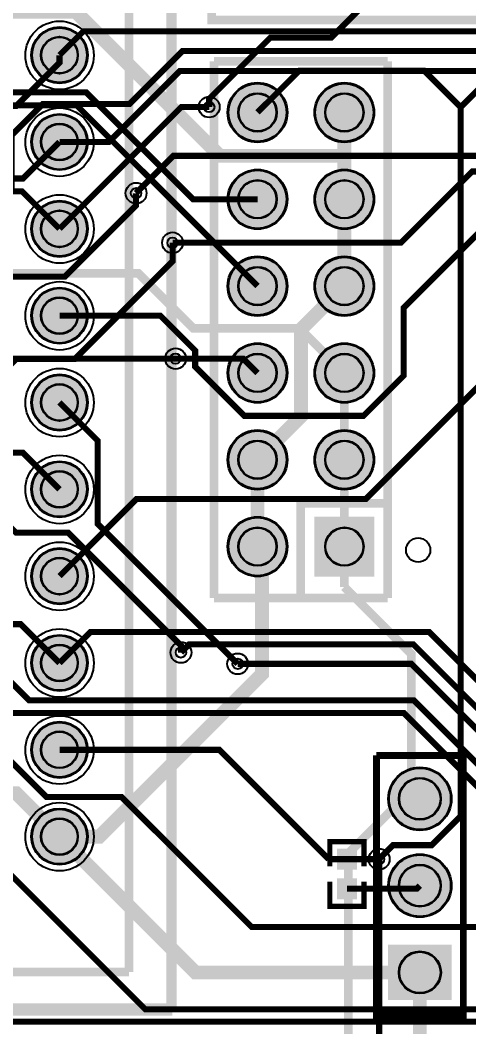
# Model space of a CAD drawing. Header units: millimetres. Extents: x 0 to 210, y -1 to 136.
# Drawn here: x 22.5 to 35.62, y 34.74 to 64.19 of the extents above; entities that cross this region are included whole.
import ezdxf

# ---------------------------------------------------------------- set-up
doc = ezdxf.new("R2010")
doc.units = ezdxf.units.MM
for name, color, linetype, true_color in [('BottomLayer', 7, 'Continuous', 0x0000ff), ('BottomSolderMaskLayer', 7, 'Continuous', 0xaa00ff), ('Hole', 7, 'Continuous', 0x222222), ('Multi-Layer', 7, 'Continuous', 0xc0c0c0), ('TopLayer', 7, 'Continuous', 0xff0000), ('TopPasteMaskLayer', 7, 'Continuous', 0x808080), ('TopSilkLayer', 7, 'Continuous', 0xffcc00), ('TopSolderMaskLayer', 7, 'Continuous', 0x800080)]:
    doc.layers.add(name, color=color, linetype=linetype, true_color=true_color)

msp = doc.modelspace()

# ---------------------------------------------------------------- hatches: boundary and pattern name
at = {"layer": 'BottomSolderMaskLayer'}
for points in [[(22.822, 63.17, 1), (24.473, 63.17, 1)], [(28.563, 61.493, 1), (30.314, 61.493, 1)], [(31.103, 61.493, 1), (32.854, 61.493, 1)], [(22.822, 60.63, 1), (24.473, 60.63, 1)], [(28.563, 58.953, 1), (30.314, 58.953, 1)], [(31.103, 58.953, 1), (32.854, 58.953, 1)], [(22.822, 58.09, 1), (24.473, 58.09, 1)], [(28.563, 56.413, 1), (30.314, 56.413, 1)], [(31.103, 56.413, 1), (32.854, 56.413, 1)], [(22.822, 55.55, 1), (24.473, 55.55, 1)], [(28.563, 53.873, 1), (30.314, 53.873, 1)], [(31.103, 53.873, 1), (32.854, 53.873, 1)], [(22.822, 53.01, 1), (24.473, 53.01, 1)], [(28.563, 51.333, 1), (30.314, 51.333, 1)], [(31.103, 51.333, 1), (32.854, 51.333, 1)], [(22.822, 50.47, 1), (24.473, 50.47, 1)], [(28.563, 48.793, 1), (30.314, 48.793, 1)], [(31.103, 47.918), (31.103, 49.669), (32.854, 49.669), (32.854, 47.918)], [(22.822, 47.93, 1), (24.473, 47.93, 1)], [(22.822, 45.39, 1), (24.473, 45.39, 1)], [(22.822, 42.85, 1), (24.473, 42.85, 1)], [(33.263, 41.416, 1), (35.113, 41.416, 1)], [(22.822, 40.31, 1), (24.473, 40.31, 1)], [(33.263, 38.876, 1), (35.113, 38.876, 1)], [(33.259, 35.527), (33.259, 37.146), (35.117, 37.146), (35.117, 35.527)]]:
    msp.add_hatch(color=256, dxfattribs=at).paths.add_polyline_path(points)
at = {"layer": 'Multi-Layer'}
for points in [[(22.848, 63.17, 1), (24.448, 63.17, 1)], [(28.589, 61.493, 1), (30.289, 61.493, 1)], [(31.129, 61.493, 1), (32.829, 61.493, 1)], [(22.848, 60.63, 1), (24.448, 60.63, 1)], [(28.589, 58.953, 1), (30.289, 58.953, 1)], [(31.129, 58.953, 1), (32.829, 58.953, 1)], [(22.848, 58.09, 1), (24.448, 58.09, 1)], [(28.589, 56.413, 1), (30.289, 56.413, 1)], [(31.129, 56.413, 1), (32.829, 56.413, 1)], [(22.848, 55.55, 1), (24.448, 55.55, 1)], [(28.589, 53.873, 1), (30.289, 53.873, 1)], [(31.129, 53.873, 1), (32.829, 53.873, 1)], [(22.848, 53.01, 1), (24.448, 53.01, 1)], [(28.589, 51.333, 1), (30.289, 51.333, 1)], [(31.129, 51.333, 1), (32.829, 51.333, 1)], [(22.848, 50.47, 1), (24.448, 50.47, 1)], [(28.589, 48.793, 1), (30.289, 48.793, 1)], [(31.129, 47.944), (31.129, 49.643), (32.829, 49.643), (32.829, 47.944)], [(22.848, 47.93, 1), (24.448, 47.93, 1)], [(22.848, 45.39, 1), (24.448, 45.39, 1)], [(22.848, 42.85, 1), (24.448, 42.85, 1)], [(33.288, 41.416, 1), (35.088, 41.416, 1)], [(22.848, 40.31, 1), (24.448, 40.31, 1)], [(33.288, 38.876, 1), (35.088, 38.876, 1)], [(33.288, 35.549), (33.288, 37.124), (35.088, 37.124), (35.088, 35.549)]]:
    msp.add_hatch(color=256, dxfattribs=at).paths.add_polyline_path(points)
at = {"layer": 'TopLayer'}
for points in [[(32.325, 39.368), (31.785, 39.368), (31.785, 39.933), (32.325, 39.933)], [(32.325, 39.068), (31.785, 39.068), (31.785, 38.502), (32.325, 38.502)]]:
    msp.add_hatch(color=256, dxfattribs=at).paths.add_polyline_path(points)
at = {"layer": 'TopPasteMaskLayer'}
for points in [[(32.285, 39.353), (31.825, 39.353), (31.785, 39.393), (31.785, 39.893), (31.825, 39.933), (32.285, 39.933), (32.325, 39.893), (32.325, 39.393)], [(32.285, 39.083), (31.825, 39.083), (31.785, 39.043), (31.785, 38.542), (31.825, 38.502), (32.285, 38.502), (32.325, 38.542), (32.325, 39.043)]]:
    msp.add_hatch(color=256, dxfattribs=at).paths.add_polyline_path(points)
at = {"layer": 'TopSolderMaskLayer'}
for points in [[(22.822, 63.17, 1), (24.473, 63.17, 1)], [(28.563, 61.493, 1), (30.314, 61.493, 1)], [(31.103, 61.493, 1), (32.854, 61.493, 1)], [(22.822, 60.63, 1), (24.473, 60.63, 1)], [(28.563, 58.953, 1), (30.314, 58.953, 1)], [(31.103, 58.953, 1), (32.854, 58.953, 1)], [(22.822, 58.09, 1), (24.473, 58.09, 1)], [(28.563, 56.413, 1), (30.314, 56.413, 1)], [(31.103, 56.413, 1), (32.854, 56.413, 1)], [(22.822, 55.55, 1), (24.473, 55.55, 1)], [(28.563, 53.873, 1), (30.314, 53.873, 1)], [(31.103, 53.873, 1), (32.854, 53.873, 1)], [(22.822, 53.01, 1), (24.473, 53.01, 1)], [(28.563, 51.333, 1), (30.314, 51.333, 1)], [(31.103, 51.333, 1), (32.854, 51.333, 1)], [(22.822, 50.47, 1), (24.473, 50.47, 1)], [(28.563, 48.793, 1), (30.314, 48.793, 1)], [(31.103, 47.918), (31.103, 49.669), (32.854, 49.669), (32.854, 47.918)], [(22.822, 47.93, 1), (24.473, 47.93, 1)], [(22.822, 45.39, 1), (24.473, 45.39, 1)], [(22.822, 42.85, 1), (24.473, 42.85, 1)], [(33.263, 41.416, 1), (35.113, 41.416, 1)], [(22.822, 40.31, 1), (24.473, 40.31, 1)], [(32.349, 39.341), (31.761, 39.341), (31.761, 39.96), (32.349, 39.96)], [(33.263, 38.876, 1), (35.113, 38.876, 1)], [(32.349, 39.094), (31.761, 39.094), (31.761, 38.475), (32.349, 38.475)], [(33.259, 35.527), (33.259, 37.146), (35.117, 37.146), (35.117, 35.527)]]:
    msp.add_hatch(color=256, dxfattribs=at).paths.add_polyline_path(points)

# ---------------------------------------------------------------- linework, layer by layer
at = {"layer": 'BottomLayer'}
for points, const_width in [([(28.026, 61.651), (28.026, 61.893), (29.815, 63.682), (31.591, 63.682), (36.599, 68.691), (36.599, 71.61)], 0.178), ([(35.381, 61.647), (39.878, 66.145)], 0.178), ([(21.108, 65.71), (22.378, 64.44), (24.124, 64.44), (28.341, 60.224), (31.979, 60.224)], 0.406), ([(18.307, 63.779), (20.384, 61.702), (21.783, 61.702), (21.802, 61.683), (22.277, 61.683), (22.296, 61.702), (24.151, 61.702), (29.439, 56.414)], 0.178), ([(35.381, 61.647), (34.308, 62.72), (30.665, 62.72), (29.439, 61.494)], 0.178), ([(22.039, 62.256), (22.215, 62.08), (24.427, 62.08), (27.554, 58.954), (29.439, 58.954)], 0.178), ([(31.979, 61.494), (31.979, 60.224)], 0.406), ([(32.996, 39.651), (33.404, 40.06), (34.53, 40.06), (35.381, 40.91), (35.381, 61.647)], 0.178), ([(23.648, 60.63), (22.579, 59.561), (14.139, 59.561), (13.851, 59.273), (13.376, 59.273), (12.679, 59.969), (10.61, 59.969), (9.508, 58.867)], 0.178), ([(31.979, 60.224), (31.979, 58.954)], 0.406), ([(23.648, 58.09), (22.549, 59.189), (14.272, 59.189), (13.945, 58.862), (12.926, 58.862)], 0.178), ([(21.108, 55.55), (22.252, 56.694), (23.808, 56.694), (25.888, 58.774), (25.888, 59.133)], 0.178), ([(31.979, 58.954), (31.979, 56.414)], 0.406), ([(21.108, 53.01), (22.378, 54.28), (24.096, 54.28), (26.955, 57.14), (26.955, 57.684)], 0.178), ([(29.439, 51.334), (30.709, 52.604), (30.709, 55.144), (31.979, 56.414)], 0.406), ([(27.044, 54.292), (29.02, 54.292), (29.439, 53.874)], 0.178), ([(31.979, 51.334), (31.979, 53.874)], 0.254), ([(28.859, 45.365), (24.761, 49.463), (24.761, 51.896), (23.648, 53.01)], 0.178), ([(19.951, 33.674), (19.758, 33.674), (15.516, 37.915), (15.516, 46.677), (20.378, 51.539), (22.579, 51.539), (23.648, 50.47)], 0.178), ([(29.439, 51.334), (29.439, 48.794)], 0.406), ([(31.979, 48.794), (31.979, 51.334)], 0.254), ([(21.108, 50.47), (22.378, 49.2), (23.906, 49.2), (27.2, 45.906), (27.2, 45.696)], 0.178), ([(23.648, 40.31), (24.811, 40.31), (29.571, 45.07), (29.571, 48.662), (29.439, 48.794)], 0.406), ([(31.979, 48.794), (31.979, 47.613)], 0.254), ([(31.979, 47.613), (33.937, 45.655), (33.937, 41.667)], 0.254), ([(16.201, 46.391), (16.335, 46.526), (22.512, 46.526), (23.648, 45.39)], 0.178), ([(33.937, 41.667), (32.099, 39.829), (32.099, 33)], 0.254), ([(33.937, 41.667), (34.188, 41.416)], 0.254), ([(34.772, 31.307), (32.996, 33.084), (32.996, 39.651)], 0.178), ([(34.188, 36.336), (34.188, 35.142)], 0.406), ([(34.188, 35.142), (34.188, 34.431), (37.312, 31.307)], 0.406)]:
    msp.add_lwpolyline(points, dxfattribs=dict(at, const_width=const_width))
at = {"layer": 'BottomSolderMaskLayer'}
for centre, radius in [((23.648, 63.17), 0.825), ((23.647, 63.17), 0.542), ((29.439, 61.493), 0.875), ((31.979, 61.493), 0.875), ((29.439, 61.494), 0.566), ((31.979, 61.494), 0.566), ((23.648, 60.63), 0.825), ((23.647, 60.63), 0.542), ((29.439, 58.953), 0.875), ((31.979, 58.953), 0.875), ((29.439, 58.954), 0.566), ((31.979, 58.954), 0.566), ((23.648, 58.09), 0.825), ((23.647, 58.09), 0.542), ((29.439, 56.413), 0.875), ((31.979, 56.413), 0.875), ((29.439, 56.414), 0.566), ((31.979, 56.414), 0.566), ((23.648, 55.55), 0.825), ((23.647, 55.55), 0.542), ((29.439, 53.873), 0.875), ((31.979, 53.873), 0.875), ((29.439, 53.874), 0.566), ((31.979, 53.874), 0.566), ((23.648, 53.01), 0.825), ((23.647, 53.01), 0.542), ((29.439, 51.333), 0.875), ((31.979, 51.333), 0.875), ((29.439, 51.334), 0.566), ((31.979, 51.334), 0.566), ((23.648, 50.47), 0.825), ((23.647, 50.47), 0.542), ((29.439, 48.793), 0.875), ((29.439, 48.793), 0.566), ((31.979, 48.793), 0.566), ((23.648, 47.93), 0.825), ((23.647, 47.93), 0.542), ((23.648, 45.39), 0.825), ((23.647, 45.39), 0.542), ((23.648, 42.85), 0.825), ((23.647, 42.85), 0.542), ((34.188, 41.416), 0.925), ((34.188, 41.416), 0.617), ((23.648, 40.31), 0.825), ((23.647, 40.31), 0.542), ((34.188, 38.876), 0.925), ((34.188, 38.876), 0.617), ((34.188, 36.336), 0.619)]:
    msp.add_circle(centre, radius, dxfattribs=at)
at = {"layer": 'Hole'}
for centre in [(28.026, 61.651), (25.888, 59.133), (26.955, 57.683), (27.044, 54.292), (27.2, 45.696), (28.859, 45.364), (32.996, 39.65)]:
    msp.add_circle(centre, 0.152, dxfattribs=at)
at = {"layer": 'Multi-Layer'}
for centre, radius in [((23.648, 63.17), 0.8), ((23.647, 63.17), 0.525), ((29.439, 61.493), 0.85), ((31.979, 61.493), 0.85), ((28.026, 61.651), 0.305), ((29.439, 61.494), 0.55), ((31.979, 61.494), 0.55), ((23.648, 60.63), 0.8), ((23.647, 60.63), 0.525), ((29.439, 58.953), 0.85), ((31.979, 58.953), 0.85), ((29.439, 58.954), 0.55), ((31.979, 58.954), 0.55), ((25.888, 59.133), 0.305), ((23.648, 58.09), 0.8), ((23.647, 58.09), 0.525), ((26.955, 57.683), 0.305), ((29.439, 56.413), 0.85), ((31.979, 56.413), 0.85), ((29.439, 56.414), 0.55), ((31.979, 56.414), 0.55), ((23.648, 55.55), 0.8), ((23.647, 55.55), 0.525), ((27.044, 54.292), 0.305), ((29.439, 53.873), 0.85), ((31.979, 53.873), 0.85), ((29.439, 53.874), 0.55), ((31.979, 53.874), 0.55), ((23.648, 53.01), 0.8), ((23.647, 53.01), 0.525), ((29.439, 51.333), 0.85), ((31.979, 51.333), 0.85), ((29.439, 51.334), 0.55), ((31.979, 51.334), 0.55), ((23.648, 50.47), 0.8), ((23.647, 50.47), 0.525), ((29.439, 48.793), 0.85), ((29.439, 48.793), 0.55), ((31.979, 48.793), 0.55), ((23.648, 47.93), 0.8), ((23.647, 47.93), 0.525), ((23.648, 45.39), 0.8), ((27.2, 45.696), 0.305), ((23.647, 45.39), 0.525), ((28.859, 45.364), 0.305), ((23.648, 42.85), 0.8), ((23.647, 42.85), 0.525), ((34.188, 41.416), 0.9), ((34.188, 41.416), 0.6), ((23.648, 40.31), 0.8), ((23.647, 40.31), 0.525), ((32.996, 39.65), 0.305), ((34.188, 38.876), 0.9), ((34.188, 38.876), 0.6), ((34.188, 36.336), 0.6)]:
    msp.add_circle(centre, radius, dxfattribs=at)
at = {"layer": 'TopLayer'}
for points, const_width in [([(62.738, 69.952), (61.458, 71.232), (49.474, 71.232), (48.768, 70.527), (48.768, 69.37), (48.081, 68.683), (46.735, 68.683), (46.228, 68.176), (46.228, 66.755), (43.337, 63.864), (24.342, 63.864), (23.648, 63.17)], 0.178), ([(65.278, 69.952), (64.007, 68.68), (49.276, 68.68), (48.767, 68.171), (48.767, 66.886), (44.591, 62.71), (27.172, 62.71), (25.092, 60.63), (23.648, 60.63)], 0.178), ([(47.038, 64.282), (44.242, 61.485), (43.797, 61.485), (42.535, 60.224), (26.978, 60.224), (25.888, 59.133)], 0.178), ([(42.872, 63.291), (27.247, 63.291), (25.695, 61.739), (23.157, 61.739), (22.252, 60.833), (22.252, 59.234), (21.108, 58.09)], 0.178), ([(15.466, 61.699), (21.786, 61.699), (21.802, 61.683), (22.378, 61.683), (23.648, 62.952), (23.648, 63.17)], 0.178), ([(26.955, 57.684), (33.634, 57.684), (35.717, 59.767), (43.848, 59.767), (45.259, 61.178), (50.696, 61.178), (52.269, 62.751)], 0.178), ([(23.648, 58.09), (27.208, 61.651), (28.026, 61.651)], 0.178), ([(70.358, 59.868), (68.422, 57.931), (57.729, 57.931), (55.96, 56.162), (54.955, 56.162), (53.951, 55.158), (53.951, 54.401), (53.195, 53.645), (36.064, 53.645), (32.608, 50.19), (25.907, 50.19), (23.648, 47.93)], 0.178), ([(23.648, 55.55), (26.597, 55.55), (27.617, 54.53), (27.617, 54.056), (29.053, 52.62), (32.54, 52.62), (33.712, 53.793), (33.712, 55.775), (37.114, 59.177), (46.275, 59.177), (46.855, 59.757), (52.758, 59.757)], 0.178), ([(14.332, 57.818), (16.584, 57.818), (17.618, 56.784), (25.956, 56.784), (27.557, 55.183), (30.669, 55.183), (31.979, 53.874)], 0.254), ([(17.473, 55.277), (18.458, 54.292), (27.044, 54.292)], 0.178), ([(75.235, 37.657), (74.116, 36.539), (55.734, 36.539), (55.561, 36.712), (47.129, 36.712), (43.623, 40.218), (43.623, 40.388), (40.553, 43.458), (37.3, 43.458), (34.463, 46.295), (24.553, 46.295), (23.648, 45.39)], 0.178), ([(40.31, 42.871), (40.14, 43.04), (36.891, 43.04), (33.993, 45.938), (27.441, 45.938), (27.2, 45.696)], 0.178), ([(37.654, 42.467), (36.832, 42.467), (33.934, 45.365), (28.859, 45.365)], 0.178), ([(22.18, 44.878), (22.765, 44.294), (34.016, 44.294), (36.416, 41.894), (40.144, 41.894), (40.25, 42)], 0.178), ([(10.002, 44.018), (10.028, 44.044), (19.623, 44.044), (19.737, 43.929), (33.716, 43.929), (39, 38.646), (39.408, 38.646), (41.942, 36.112), (55.296, 36.112)], 0.178), ([(10.652, 42.926), (10.652, 41.335), (11.041, 40.947), (11.288, 40.947), (11.678, 40.558), (11.678, 40.32), (17.099, 34.899), (48.109, 34.899), (48.672, 34.336), (67.264, 34.336), (67.295, 34.367)], 0.178), ([(13.252, 42.926), (14.599, 41.58), (22.378, 41.58), (23.648, 40.31)], 0.406), ([(39.548, 37.669), (29.266, 37.669), (25.468, 41.466), (23.271, 41.466), (21.887, 42.85), (21.108, 42.85)], 0.178), ([(31.518, 39.651), (28.319, 42.85), (23.648, 42.85)], 0.178), ([(85.81, 37.314), (83.988, 35.491), (41.528, 35.491), (41.293, 35.256), (26.161, 35.256), (21.108, 40.31)], 0.178), ([(34.188, 36.336), (27.621, 36.336), (23.648, 40.31)], 0.406), ([(31.875, 39.651), (31.518, 39.651)], 0.178), ([(31.875, 39.651), (32.055, 39.651)], 0.178), ([(32.055, 39.651), (32.592, 39.651)], 0.178), ([(32.592, 39.651), (32.996, 39.651)], 0.178), ([(32.055, 38.785), (34.097, 38.785), (34.188, 38.876)], 0.178)]:
    msp.add_lwpolyline(points, dxfattribs=dict(at, const_width=const_width))
at = {"layer": 'TopSilkLayer', "const_width": 0.254}
msp.add_lwpolyline([(134.296, 64.201), (28.096, 64.201), (28.096, 135.566), (134.296, 135.566), (134.296, 64.201)], close=True, dxfattribs=at)
at = {"layer": 'TopSilkLayer'}
for points, const_width in [([(-0.051, 75.884), (-0.051, 35.204), (26.949, 35.204)], 0.254), ([(26.949, 35.204), (26.949, 75.884)], 0.254), ([(26.899, 75.795), (26.899, 35.305)], 0.254), ([(25.679, 74.752), (25.679, 36.348)], 0.254), ([(28.169, 62.994), (33.249, 62.994)], 0.254), ([(28.169, 47.293), (28.169, 62.994)], 0.254), ([(33.249, 47.293), (33.249, 62.994)], 0.254), ([(30.702, 47.293), (30.702, 50.064), (33.249, 50.064)], 0.254), ([(28.169, 47.293), (33.249, 47.293)], 0.254), ([(32.918, 36.971), (32.918, 35.066), (35.458, 35.066), (35.458, 42.686), (32.918, 42.686)], 0.203), ([(32.918, 42.686), (32.918, 36.971)], 0.203), ([(32.553, 39.444), (32.553, 40.162), (31.556, 40.162), (31.556, 39.444)], 0.152), ([(32.553, 38.991), (32.553, 38.273), (31.556, 38.273), (31.556, 38.991)], 0.152), ([(25.679, 36.348), (19.109, 36.348)], 0.254), ([(26.899, 35.305), (17.899, 35.305)], 0.254)]:
    msp.add_lwpolyline(points, dxfattribs=dict(at, const_width=const_width))
for centre, radius in [((23.649, 63.165), 1), ((23.649, 60.625), 1), ((23.649, 58.085), 1), ((23.649, 55.545), 1), ((23.649, 53.005), 1), ((23.649, 50.465), 1), ((23.649, 47.925), 1), ((34.138, 48.692), 0.354), ((23.649, 45.385), 1), ((23.649, 42.845), 1), ((23.649, 40.305), 1)]:
    msp.add_circle(centre, radius, dxfattribs=at)
at = {"layer": 'TopSolderMaskLayer'}
for centre, radius in [((23.648, 63.17), 0.825), ((23.647, 63.17), 0.542), ((29.439, 61.493), 0.875), ((31.979, 61.493), 0.875), ((29.439, 61.494), 0.566), ((31.979, 61.494), 0.566), ((23.648, 60.63), 0.825), ((23.647, 60.63), 0.542), ((29.439, 58.953), 0.875), ((31.979, 58.953), 0.875), ((29.439, 58.954), 0.566), ((31.979, 58.954), 0.566), ((23.648, 58.09), 0.825), ((23.647, 58.09), 0.542), ((29.439, 56.413), 0.875), ((31.979, 56.413), 0.875), ((29.439, 56.414), 0.566), ((31.979, 56.414), 0.566), ((23.648, 55.55), 0.825), ((23.647, 55.55), 0.542), ((29.439, 53.873), 0.875), ((31.979, 53.873), 0.875), ((29.439, 53.874), 0.566), ((31.979, 53.874), 0.566), ((23.648, 53.01), 0.825), ((23.647, 53.01), 0.542), ((29.439, 51.333), 0.875), ((31.979, 51.333), 0.875), ((29.439, 51.334), 0.566), ((31.979, 51.334), 0.566), ((23.648, 50.47), 0.825), ((23.647, 50.47), 0.542), ((29.439, 48.793), 0.875), ((29.439, 48.793), 0.566), ((31.979, 48.793), 0.566), ((23.648, 47.93), 0.825), ((23.647, 47.93), 0.542), ((23.648, 45.39), 0.825), ((23.647, 45.39), 0.542), ((23.648, 42.85), 0.825), ((23.647, 42.85), 0.542), ((34.188, 41.416), 0.925), ((34.188, 41.416), 0.617), ((23.648, 40.31), 0.825), ((23.647, 40.31), 0.542), ((34.188, 38.876), 0.925), ((34.188, 38.876), 0.617), ((34.188, 36.336), 0.619)]:
    msp.add_circle(centre, radius, dxfattribs=at)

doc.saveas('drawing.dxf')
